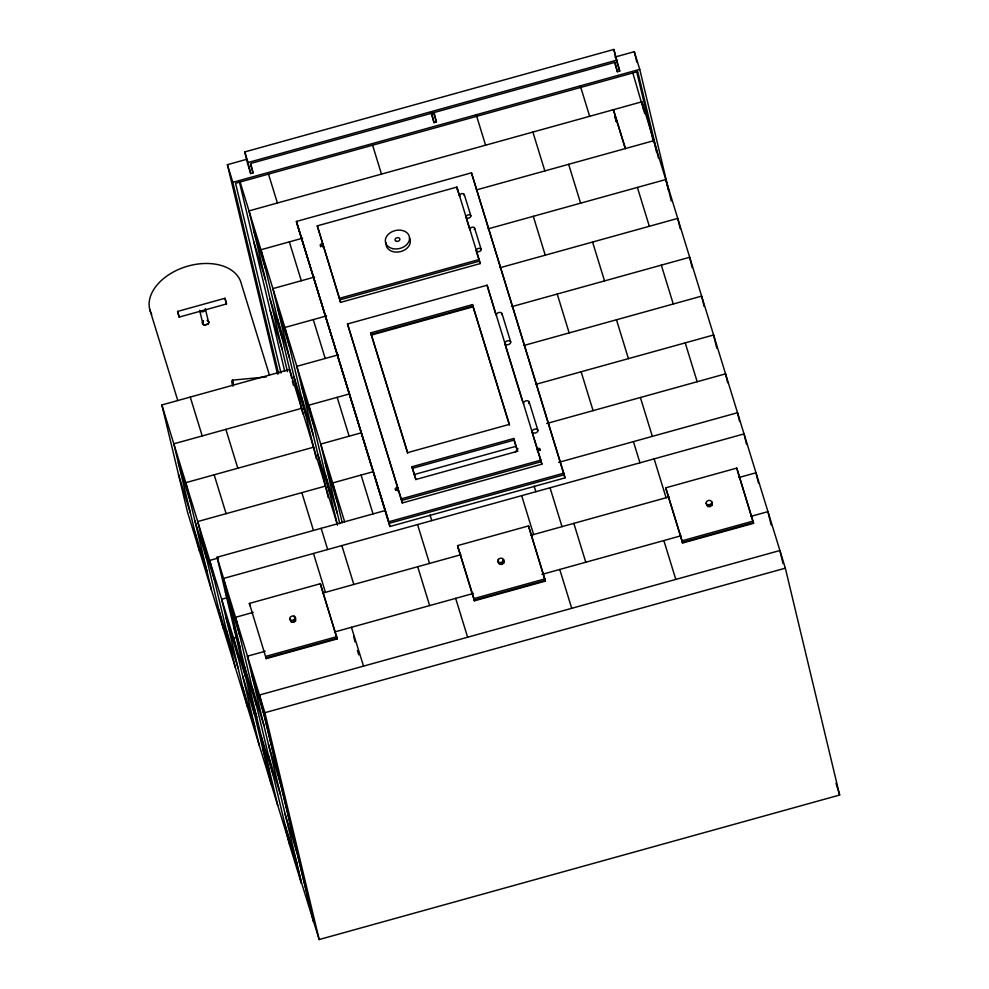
<?xml version="1.0" encoding="UTF-8"?>
<svg xmlns="http://www.w3.org/2000/svg" width="989" height="989" viewBox="0 0 989 989"><rect width="100%" height="100%" fill="white"/><g stroke="black" fill="none" stroke-linecap="round" stroke-linejoin="round"><path stroke-width="1.48" d="M177.612 311.424L179.182 317.098L226.493 303.957L225.851 301.286L224.923 298.282L177.612 311.424L179.182 317.098M224.923 298.282L226.493 303.957M289.74 618.966L290.111 617.235L291.928 616.06L294.129 616.122L295.414 617.396L295.501 621.018L293.684 622.192L291.483 622.13L289.74 618.966L291.483 622.13M295.501 621.018L295.414 617.396M497.924 561.159L498.295 559.428L500.113 558.253L502.313 558.315L503.599 559.589L503.685 563.211L501.868 564.385L499.668 564.323L497.924 561.159L499.668 564.323M498.369 563.05L498.295 559.428M503.685 563.211L503.599 559.589M706.109 503.352L706.48 501.621L708.297 500.446L710.485 500.508L711.783 501.782L711.87 505.404L710.053 506.578L707.852 506.516L706.109 503.352L707.852 506.516M711.87 505.404L711.783 501.782M515.269 452.171L518.001 448.536M207.282 320.312A3.19 2.398 -13.5 0 1 207.752 324.108L204.711 325.097A3.19 2.386 -24.8 0 1 202.597 323.663A3.19 2.386 -24.8 0 1 203.487 321.116M291.026 620.239L293.226 620.301L295.043 619.126M499.21 562.432L501.411 562.494L503.228 561.319M707.395 504.625L709.595 504.687L711.412 503.512M207.331 320.498A3.19 2.361 -2.3 0 1 207.789 324.244L204.686 324.961A3.19 2.398 -13.5 0 1 203.462 320.98M617.371 71.74L615.109 62.282L250.786 163.445L253.048 172.902L250.674 173.557L247.423 162.95L244.778 151.923L613.835 49.45L619.732 71.072L617.371 71.74L614.515 62.455M277.513 374.065L227.408 164.681L246.706 159.316M615.01 57.053L634.308 51.688L639.747 69.354L671.247 200.965M250.674 173.557L248.041 162.53L617.087 60.045M430.759 112.041L434.023 122.648L436.384 121.993L434.122 112.536M278.651 373.78L232.835 182.347L639.747 69.354M265.188 651.244L247.337 656.202L301.657 883.165L319.175 939.55L839.636 795.032L785.34 568.168L641.861 101.805L249.005 210.892L287.478 371.641M389.913 526.494L388.788 521.772L563.841 473.162L564.979 477.885L389.913 526.494L296.391 221.449L471.456 172.84L564.225 474.732L389.159 523.342L296.774 223.032M317.284 225.851L456.869 187.094L479.146 259.526L480.122 263.618L340.55 302.374L317.284 225.851L339.944 299.865L479.517 261.108M302.659 238.176L260.96 249.76L291.706 378.206M476.463 189.913L653.816 140.661L656.647 152.467M314.613 277.044L272.915 288.615L302.918 413.983M488.17 228.842L665.782 179.528L668.243 189.851M479.146 259.526L339.573 298.282L340.55 302.374M326.568 315.899L284.869 327.483L316.307 458.847M500.125 267.71L677.737 218.396L680.209 228.719M347.51 323.972L487.095 285.215L541.267 461.69L401.695 500.446L347.51 323.972L402.3 502.956L541.873 464.2L540.896 460.108L401.324 498.864L402.3 502.956M370.788 332.848L472.519 304.612L509.36 424.38L407.641 452.628L370.788 332.848L371.32 335.061L473.039 306.813L472.519 304.612M338.461 354.791L296.824 366.35L328.237 497.603M512.079 306.578L689.692 257.264L692.164 267.586M253.221 612.389L235.382 617.346L289.678 844.198L187.502 512.079L161.862 404.958L289.616 369.478L337.434 524.936M349.006 394.042L308.778 405.206L337.373 524.677M524.034 345.445L701.646 296.119L704.119 306.442M301.707 408.309L173.817 443.826L199.457 550.947M360.96 432.91L320.745 444.073L339.796 523.713M535.989 384.301L713.601 334.987L716.778 348.264M313.661 447.176L185.771 482.681L211.411 589.815M372.915 471.778L332.7 482.941L342.231 522.761M546.707 423.515L725.555 373.854L727.681 382.706M325.48 486.081L197.738 521.549L223.366 628.683M411.98 466.759L513.711 438.51L517.618 451.231L415.899 479.48L411.98 466.759L415.837 479.64M412.364 468.329L514.082 440.093L513.711 438.51M414.07 474.584L516.085 446.262M271.196 784.129L217.061 557.24L385.092 510.571M558.661 462.382L737.51 412.722L739.599 421.438M218.606 557.932L209.693 560.417L235.333 667.538M227.594 597.628L221.647 599.285L247.287 706.406M249.389 603.426L320.362 583.72L337.2 638.919L266.226 658.625L249.389 603.426L249.92 605.639M458.105 547.832L457.573 545.619L528.546 525.913L545.384 581.112L474.411 600.817L457.956 547.201M666.289 490.025L665.758 487.812L736.731 468.106L753.408 522.674L682.435 542.38M322.488 593.153L460.812 554.742M530.636 535.358L669.046 496.923M738.956 477.514L755.992 472.779L758.464 483.102M236.581 637.312L233.602 638.14L259.242 745.273M334.48 632.008L473.521 593.4M541.923 574.411L680.964 535.803M750.911 516.369L767.946 511.647L771.123 524.912M336.668 636.718L265.695 656.424L266.226 658.625M474.411 600.817L473.879 598.617L544.852 578.911M682.595 543.01L682.064 540.81L753.037 521.104L753.569 523.305L682.595 543.01L666.141 489.394M266.078 657.994L337.039 638.288M474.263 600.187L545.223 580.481M319.175 939.55L264.879 712.698L785.34 568.168M232.452 380.159L266.276 376.933M502.758 560.207L504.056 561.48M632.861 73.05L643.802 110.57M616.468 60.477L619.732 71.072M836.014 783.251L839.636 795.032M753.569 523.305L736.731 468.106M613.477 109.68L625.431 148.548M637.386 187.416L649.34 226.283M661.307 265.139L673.262 304.006M685.216 342.874L697.171 381.729M613.328 109.73L625.283 148.585M580.37 86.068L589.667 116.294M568.65 164.31L580.617 203.178M592.572 242.045L604.526 280.913M616.481 319.768L628.435 358.636M640.39 397.504L652.344 436.359M665.758 487.812L682.064 540.81M654.137 458.884L666.091 497.739M633.417 441.626L639.945 462.815M663.854 540.55L675.808 579.418M532.886 132.056L544.84 170.924M533.294 216.319L545.248 255.187M557.215 294.042L569.169 332.91M581.124 371.777L593.079 410.633M476.278 114.971L485.574 145.198M564.979 477.885L471.456 172.84M573.83 523.366L585.785 562.222M502.004 313.674L510.707 341.934A2.942 1.941 -17.1 0 1 506.838 344.753A2.942 1.941 -17.1 0 1 506.059 341.489A2.942 1.941 -17.1 0 1 510.707 341.934M529.177 402.004L537.88 430.264A2.942 1.941 -17.1 0 1 534.011 433.083A2.942 1.941 -17.1 0 1 533.232 429.807A2.942 1.941 -17.1 0 1 537.88 430.264M464.311 194.623L470.838 215.812A2.46 1.619 -17.1 0 1 467.612 218.161A2.46 1.619 -17.1 0 1 466.956 215.441A2.46 1.619 -17.1 0 1 470.838 215.812M474.633 228.187L481.161 249.376A2.46 1.619 -17.1 0 1 477.934 251.725A2.46 1.619 -17.1 0 1 477.279 249.005A2.46 1.619 -17.1 0 1 481.161 249.376M550.045 487.787L561.999 526.643M457.239 188.676L459.452 195.847M466.14 217.605L469.713 229.201M476.117 250.588L480.122 263.618M495.761 314.304L487.095 285.215M504.798 343.69L522.439 401.015M531.934 431.872L541.873 464.2M433.541 112.709L436.384 121.993M534.109 486.069L535.853 491.718M559.762 569.454L571.716 608.322M509.434 425.122L472.89 306.182L371.172 334.43L407.715 453.37M514.082 440.093L517.568 451.392M521.66 495.662L533.615 534.53M528.93 527.483L545.384 581.112M372.63 145.309L381.482 174.101M457.573 545.619L473.879 598.617M430.017 514.972L431.76 520.622M455.669 598.357L467.624 637.225M417.568 524.566L429.523 563.433M417.692 566.722L429.646 605.577M296.391 221.449L388.788 521.772M268.538 174.212L277.39 203.005M289.344 241.872L301.299 280.74M313.266 319.595L325.22 358.463M337.175 397.331L349.129 436.198M361.084 475.054L373.038 513.921M250.6 164.953L253.048 172.902M244.778 151.923L248.041 162.53M240.142 182.1L344.654 521.809M253.53 229.794L265.485 268.662M277.439 307.517L289.394 346.385M301.348 385.253L313.303 424.12M325.27 462.976L337.224 501.843M253.641 241.341L265.596 280.208M277.55 319.076L289.505 357.931M301.46 396.799L313.414 435.667M325.369 474.535L337.336 513.39M270.121 299.111L282.075 337.978M294.03 376.846L305.984 415.701M317.939 454.569L329.893 493.437M227.408 164.681L232.835 182.347M270.22 310.657L282.186 349.525M341.86 545.594L353.815 584.45M321.153 528.336L327.668 549.525M351.429 627.298L363.544 666.129M357.437 650.478L358.76 654.805M269.428 375.078L241.341 283.806A47.583 31.339 -17.1 0 0 184.251 267.24A47.583 31.339 -17.1 0 0 151.663 314.366M301.83 492.646L313.34 530.067M313.476 553.469L325.43 592.337M320.745 585.29L337.2 638.919M225.863 429.374L237.817 468.23M190.259 397.071L202.213 435.939M214.168 474.807L226.122 513.662M149.698 309.248L177.773 400.52M217.061 557.24L264.879 712.698M227.952 597.381L240.055 636.199L235.53 617.297M251.861 675.104L263.84 714.083M225.356 591.892L231.871 613.093M233.651 626.556L240.166 647.746M251.972 686.663L263.927 725.518M244.543 666.697L256.497 705.565M268.476 744.532L280.431 783.399M241.934 661.208L248.462 682.41M161.862 404.958L245.556 677.008M178.341 462.728L190.296 501.596M202.263 540.451L214.217 579.319M226.172 618.187L238.126 657.042M250.081 695.91L256.757 717.074M268.563 755.979L280.517 794.835M194.821 520.498L206.788 559.354M242.651 675.957L254.606 714.812M261.133 736.014L273.088 774.881M285.067 813.848L297.021 852.716M178.453 474.275L190.407 513.143M226.283 629.733L238.238 668.601M262.901 749.477L269.428 770.678M194.932 532.045L206.886 570.913M218.841 609.768L230.808 648.636M242.762 687.503L254.717 726.371M285.153 825.296L297.108 864.163M783.041 563.594L779.901 550.514L259.291 695.069L313.612 922.032M746.472 444.098L744.037 433.911L223.576 578.429L277.724 805.33M634.308 51.688L636.817 62.159M658.501 158.277L637.757 71.591L235.58 183.262L281.012 373.076M636.446 70.639L653.605 142.379M641.861 101.805L644.692 113.599M613.835 49.45L616.147 59.13M709.595 504.687L710.053 506.578M614.886 115.589L616.295 121.486M614.713 115.54L616.11 121.363M456.869 187.094L457.845 191.198M431.76 113.191L434.023 122.648M528.546 525.913L529.078 528.114M501.411 562.494L501.868 564.385M353.666 635.989L354.915 641.849M292.373 381.012L293.436 385.475M239.165 180.876L284.696 371.135M320.362 583.72L320.893 585.921M294.129 616.122L294.574 618.014M293.226 620.301L293.684 622.192M208.432 321.685L205.341 308.791A2.942 2.213 -13.5 0 1 203.524 311.572A2.942 2.213 -13.5 0 1 199.926 310.892M199.667 310.361L202.745 323.255M259.452 695.032L313.736 921.884M711.252 504.711A1.966 1.484 -13.5 0 1 710.72 505.416M709.83 505.874A1.966 1.484 -13.5 0 1 708.371 505.824M707.679 505.33A1.966 1.484 -13.5 0 1 707.506 504.983M502.931 561.393A1.966 1.484 -13.5 0 1 502.857 562.889M502.536 563.223A1.966 1.484 -13.5 0 1 502.128 563.495M499.791 563.433A1.966 1.484 -13.5 0 1 499.494 563.137M294.673 620.696A1.966 1.484 -13.5 0 1 294.351 621.03M291.31 620.944A1.966 1.484 -13.5 0 1 291.137 620.598M523.713 404.044A2.942 1.941 -17.1 0 1 526.643 400.755A2.942 1.941 -17.1 0 1 528.67 403.574M496.54 315.714A2.942 1.941 -17.1 0 1 499.086 312.487A2.942 1.941 -17.1 0 1 501.856 314.725M398.258 490.952A1.471 1.113 -13.5 0 1 398.011 491.199M395.785 490.012A1.471 1.113 -13.5 0 1 398.307 489.827M537.546 451.466A1.471 1.113 -13.5 0 1 540.254 450.415M323.415 246.879A1.471 1.113 -13.5 0 1 323.02 247.411M320.572 246.805A1.471 1.113 -13.5 0 1 323.094 245.828M537.138 449.599A1.471 1.113 -13.5 0 1 539.017 448.376A1.471 1.113 -13.5 0 1 539.821 449.958A1.471 1.113 -13.5 0 1 537.522 450.366M323.069 244.728A1.471 1.113 -13.5 0 1 321.338 246.249A1.471 1.113 -13.5 0 1 320.485 244.555A1.471 1.113 -13.5 0 1 322.933 244.468M398.097 488.801A1.471 1.113 -13.5 0 1 395.983 489.975A1.471 1.113 -13.5 0 1 395.748 488.109A1.471 1.113 -13.5 0 1 398.073 488.504M409.397 237.929A12.288 9.235 -13.5 0 1 399.877 251.775A12.288 9.235 -13.5 0 1 386.167 242.738M459.761 196.317A2.46 1.619 -17.1 0 1 461.888 193.621A2.46 1.619 -17.1 0 1 464.187 195.488M470.084 229.881A2.46 1.619 -17.1 0 1 472.519 227.149A2.46 1.619 -17.1 0 1 474.213 229.485M296.799 864.238L284.844 825.382L289.369 844.285L301.324 883.152L296.799 864.238M231.995 381.569A2.942 0.668 84.6 0 0 232.959 386.019A2.942 0.668 84.6 0 0 233.157 381.68A2.942 0.668 84.6 0 0 231.995 381.569M396.552 241.365A2.46 1.842 -13.5 0 0 399.865 239.041A2.46 1.842 -13.5 0 0 395.971 238.213A2.46 1.842 -13.5 0 0 396.552 241.365M392.893 248.659A12.288 9.235 -13.5 0 0 409.483 237.051A12.288 9.235 -13.5 0 0 390.012 232.91A12.288 9.235 -13.5 0 0 392.893 248.659"/></g></svg>
